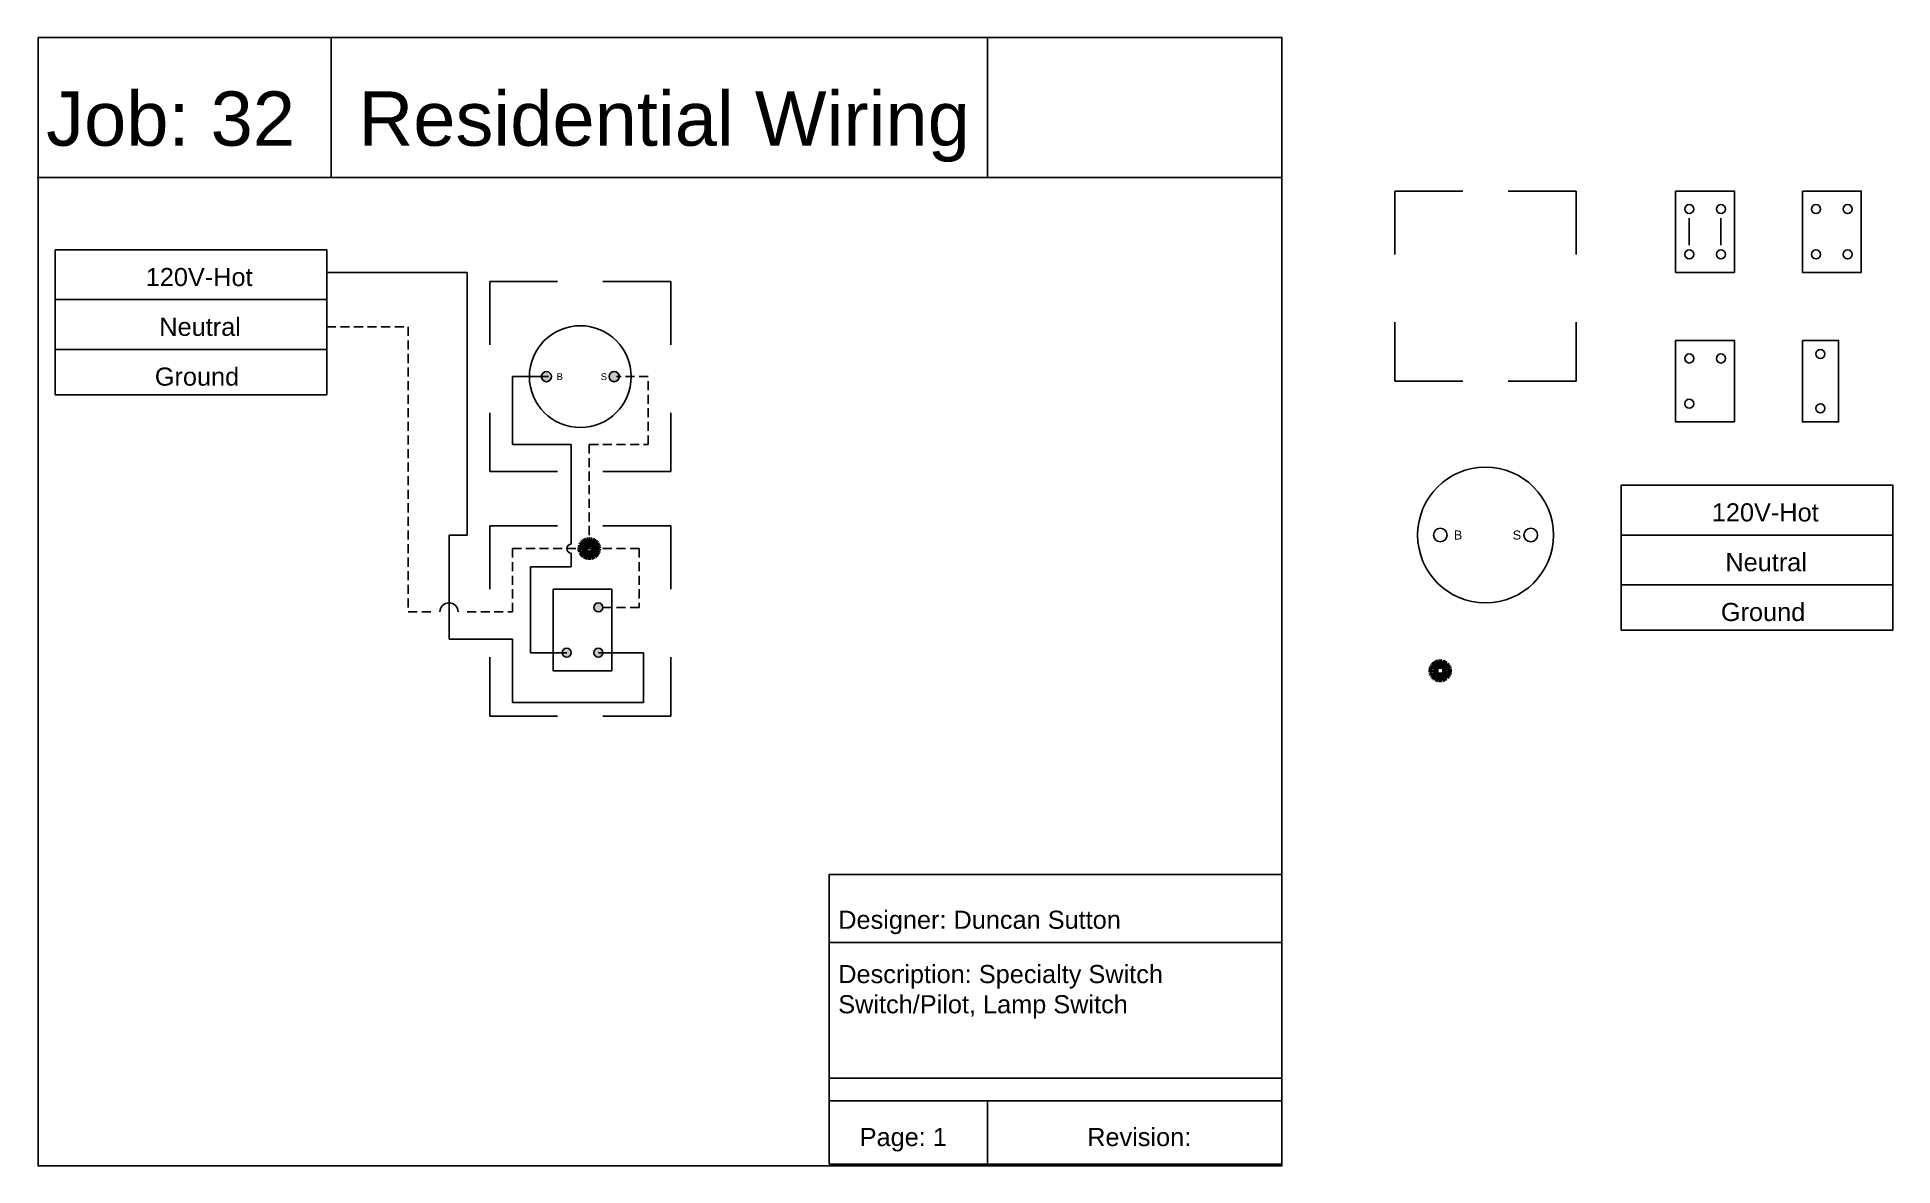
# Model space of a CAD drawing. Header units: inches. Extents: x 12 to 218, y 0 to 125.
import ezdxf

# ---------------------------------------------------------------- set-up
doc = ezdxf.new("R2010")
doc.units = ezdxf.units.IN
doc.header["$MEASUREMENT"] = 0
doc.linetypes.add('ACAD_ISO02W100', pattern=[15, 12, -3])
doc.linetypes.add('DASHEDX2', pattern=[1.5, 1, -0.5])
doc.styles.get("Standard").update_dxf_attribs({"font": 'arial.ttf'})

# ---------------------------------------------------------------- blocks, each defined once
blk = doc.blocks.new('Box')
for p, q in [((0, 0), (0, -7)), ((0, 0), (7.5, 0)), ((20, 0), (12.5, 0)), ((20, 0), (20, -7)), ((0, -21), (0, -14.5)), ((20, -21), (20, -14.5)), ((0, -21), (7.5, -21)), ((20, -21), (12.5, -21))]:
    blk.add_line(p, q)
blk = doc.blocks.new('DUP')
for p, q in [((1.5, -3), (1.5, -6)), ((5, -3), (5, -6)), ((1.5, -6), (1.5, -6))]:
    blk.add_line(p, q)
blk.add_lwpolyline([(0, 0), (6.5, 0), (6.5, -9), (0, -9)], close=True)
for centre in [(1.5, -2), (5, -2), (1.5, -7), (5, -7)]:
    blk.add_circle(centre, 0.5)
blk = doc.blocks.new('Four-Way')
blk.add_lwpolyline([(0, 0), (6.5, 0), (6.5, -9), (0, -9)], close=True)
for centre in [(1.5, -2), (5, -2), (1.5, -7), (5, -7)]:
    blk.add_circle(centre, 0.5)
blk = doc.blocks.new('Three-Way')
blk.add_lwpolyline([(0, 0), (6.5, 0), (6.5, -9), (0, -9)], close=True)
for centre in [(1.5, -2), (5, -2), (1.5, -7)]:
    blk.add_circle(centre, 0.5)
blk = doc.blocks.new('Switch')
blk.add_lwpolyline([(0, 0), (4, 0), (4, -9), (0, -9)], close=True)
for centre in [(2, -1.5), (2, -7.5)]:
    blk.add_circle(centre, 0.5)
blk = doc.blocks.new('Lamp')
for centre, radius in [((9.5, -7.5), 7.5), ((4.5, -7.5), 0.75), ((14.5, -7.5), 0.75)]:
    blk.add_circle(centre, radius)
at = {"char_height": 1, "attachment_point": 1}
for s, insert in [('B', (6, -7)), ('S', (12.5, -7))]:
    blk.add_mtext_dynamic_manual_height_columns(s, width=2, gutter_width=1, heights=[0], dxfattribs=dict(at, insert=insert))
blk = doc.blocks.new('1P-SRV')
for p, q in [((0, -5.5), (30, -5.5)), ((0, -11), (30, -11))]:
    blk.add_line(p, q)
blk.add_lwpolyline([(0, 0), (30, 0), (30, -16), (0, -16)], close=True)
at = {"char_height": 2, "attachment_point": 1}
for s, insert in [('120V-Hot', (10, -2)), ('Neutral', (11.5, -7.5)), ('Ground', (11, -13))]:
    blk.add_mtext_dynamic_manual_height_columns(s, width=30, gutter_width=1, heights=[0], dxfattribs=dict(at, insert=insert))
blk = doc.blocks.new('Nut')
at = {"linetype": 'ACAD_ISO02W100', "lineweight": 211}
blk.add_circle((-6.5, 5), 1, dxfattribs=at)
at = {"lineweight": 106}
blk.add_circle((-6.5, 5), 0.5, dxfattribs=at)

msp = doc.modelspace()

# ---------------------------------------------------------------- hatches: boundary and pattern name
at = {"true_color": 0x000000}
h = msp.add_hatch(color=18, dxfattribs=at)
h.dxf.hatch_style = 1
h.paths.add_polyline_path([(69.31, 87.5, 1), (68.19, 87.5, 1)])
h.paths.add_polyline_path([(71.5, 57, 1), (70.5, 57, 1)])
h.paths.add_polyline_path([(75, 57, 1), (74, 57, 1)])
h = msp.add_hatch(color=256)
h.dxf.hatch_style = 1
h.paths.add_polyline_path([(76.81, 87.5, 1), (75.69, 87.5, 1)])
h.paths.add_polyline_path([(74, 68.5, 1), (73, 68.5, 1)])
h.paths.add_polyline_path([(75, 62, 1), (74, 62, 1)])

# ---------------------------------------------------------------- linework, layer by layer
for p, q in [((45, 125), (45, 109.5)), ((117.5, 125), (117.5, 109.5)), ((12.5, 109.5), (150, 109.5)), ((100, 25), (150, 25)), ((100, 10), (150, 10)), ((100, 7.5), (150, 7.5)), ((117.5, 7.5), (117.5, 0.5))]:
    msp.add_line(p, q)
at = {"color": 18, "true_color": 0x000000}
for p, q in [((44.5, 99), (60, 99)), ((60, 99), (60, 70)), ((65, 80), (65, 87.5)), ((65, 87.5), (69, 87.5)), ((71.5, 80), (65, 80)), ((71.5, 69), (71.5, 80)), ((60, 70), (58, 70)), ((58, 70), (58, 58.5)), ((71.5, 66.5), (71.5, 68)), ((67, 57), (67, 66.5)), ((67, 66.5), (71.5, 66.5)), ((58, 58.5), (65, 58.5)), ((65, 58.5), (65, 51.5)), ((71, 57), (67, 57)), ((79.5, 57), (74.5, 57)), ((79.5, 51.5), (79.5, 57)), ((65, 51.5), (79.5, 51.5))]:
    msp.add_line(p, q, dxfattribs=at)
at = {"linetype": 'DASHEDX2'}
for p, q in [((44.5, 93), (53.5, 93)), ((53.5, 93), (53.5, 61.5)), ((80, 87.5), (76.5, 87.5)), ((80, 80), (80, 87.5)), ((73.5, 68.5), (73.5, 80)), ((73.5, 80), (80, 80)), ((65, 61.5), (65, 68.5)), ((65, 68.5), (73.5, 68.5)), ((73.5, 68.5), (79, 68.5)), ((79, 68.5), (79, 62)), ((53.5, 61.5), (56.5, 61.5)), ((60, 61.5), (65, 61.5)), ((79, 62), (74.5, 62))]:
    msp.add_line(p, q, dxfattribs=at)
for points in [[(12.6, 124.96), (150, 124.96), (150, 0.31), (12.6, 0.31)], [(69.5, 64), (76, 64), (76, 55), (69.5, 55)], [(100, 0.5), (150, 0.5), (150, 32.5), (100, 32.5)]]:
    msp.add_lwpolyline(points, close=True)
for centre in [(74.5, 62), (71, 57), (74.5, 57)]:
    msp.add_circle(centre, 0.5)
at = {"color": 18, "true_color": 0x000000}
msp.add_arc((71.5, 68.5), 0.5, 90, 270, dxfattribs=at)
msp.add_arc((58, 61.5), 1, 0, 180)

# ---------------------------------------------------------------- block references
for name, p in [('Box', (162.5, 108)), ('DUP', (193.5, 108)), ('Four-Way', (207.5, 108)), ('1P-SRV', (14.5, 101.5)), ('Box', (62.5, 98)), ('Three-Way', (193.5, 91.5)), ('Switch', (207.5, 91.5)), ('Lamp', (163, 77.5)), ('1P-SRV', (187.5, 75.5)), ('Box', (62.5, 71)), ('Nut', (80, 63.5)), ('Nut', (174, 50))]:
    msp.add_blockref(name, p)
at = {"xscale": 0.75, "yscale": 0.75, "zscale": 0.75}
msp.add_blockref('Lamp', (65.38, 93.12), dxfattribs=at)

# ---------------------------------------------------------------- texts
at = {"attachment_point": 1}
for s, width, insert, char_height in [('Job: 32', 30, (13.5, 119), 6), ('Residential Wiring', 77.9684, (48, 119), 6), ('Designer: Duncan Sutton', 50, (101, 28.5), 2), ('Description: Specialty Switch Switch/Pilot, Lamp Switch', 50, (101, 22.5), 2), ('\\pxqr;Page: 1', 17.5, (95.5, 4.5), 2), ('Revision:', 32.5, (128.5, 4.5), 2)]:
    msp.add_mtext_dynamic_manual_height_columns(s, width=width, gutter_width=1, heights=[0], dxfattribs=dict(at, insert=insert, char_height=char_height))

doc.saveas('drawing.dxf')
